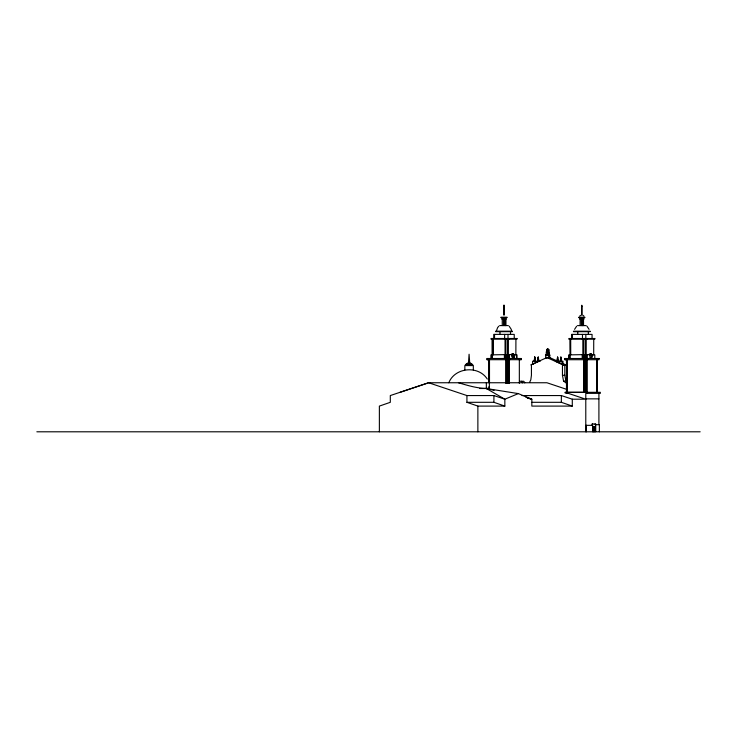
<?xml version="1.0" encoding="UTF-8"?>
<svg xmlns="http://www.w3.org/2000/svg" width="737" height="737" viewBox="0 0 737 737"><rect width="100%" height="100%" fill="white"/><g stroke="black" fill="none" stroke-linecap="round" stroke-linejoin="round"><path stroke-width="1.11" d="M548.181 350.195L547.959 354.571L547.462 351.162L546.393 351.687L546.172 354.561M547.72 354.571L547.738 351.494M503.988 306.352L503.988 315.021L503.988 305.201L503.988 306.5M581.815 306.362L581.815 315.04L581.815 305.219L581.788 306.509M468.446 363L469.082 354.23L469.727 363M537.927 360.697L538.259 357.012L538.858 360.697L537.669 360.697L538.259 357.012L538.6 360.697M534.399 360.697L534.758 357.012L535.338 360.697L534.168 360.697L534.758 357.012L535.117 360.697M557.236 360.697L557.596 357.012L558.185 360.697L557.015 360.697L557.596 357.012L557.955 360.697M560.507 360.697L560.866 357.012L561.447 360.697L560.286 360.697L560.866 357.012L561.133 359.776M496.342 331.189L497.586 327.643L498.811 326.205M546.918 351.171L546.31 352.074M547.923 351.503C548.945 348.638 549.369 353.613 549.212 354.58M547.186 351.162L548.199 351.503L548.411 350.766M511.146 354.856L511.294 354.506A2.22 1.161 -90 0 1 512.694 354.147M588.974 354.875L589.112 354.515A2.22 1.161 -90 0 1 590.521 354.165M529.636 382.245L530.797 379.887L531.432 375.29L531.432 365.359L530.797 364.861L546.946 357.565L549.82 358.256M574.565 329.356L576.638 326.215M448.815 382.752C454.876 367.33 478.35 365.156 487.277 379.039M548.65 355.437L548.927 354.958M549.59 357.445L549.949 354.958L545.527 354.958L545.868 357.445M547.269 349.605L547.462 348.638L548.181 349.605M547.646 348.638L546.578 350.195L547.655 350.443L547.775 354.561L548.936 354.58L548.494 350.49M546.725 350.72L547.112 350.582M547.287 351.162L546.725 350.84M579.669 316.109L580.618 315.325M489.359 382.752L489.359 387.745L488.511 388.325C478.258 388.823 468.198 385.571 458.442 382.752M539.208 361.213L532.593 364.207L532.593 361.213L540.221 361.213M547.278 357.565L545.564 358.348L545.564 357.445L549.82 357.445L549.82 358.348M522.008 395.557L561.354 395.557L572.29 399.205L572.29 406.096L531.828 406.096L531.828 399.205L518.341 393.604L504.845 399.205L493.91 395.557L466.926 395.557L428.621 382.752L390.306 395.557L390.306 402.31L379.371 406.096L379.371 431.799M400.044 392.314L428.621 382.752L546.918 382.752L567.057 389.486M500.948 317.214L507.028 317.214M578.775 317.223L584.856 317.223M500.948 317.656L507.028 317.656M578.775 317.665L584.856 317.665M501.584 318.891L506.402 318.891M579.411 318.909L584.229 318.909M499.677 325.588L508.309 325.588M577.504 325.607L586.136 325.607M495.623 331.189L512.362 331.189M573.45 331.208L590.19 331.208M495.623 331.668L512.362 331.668M573.45 331.678L590.19 331.678M547.821 348.638L548.006 349.347M547.269 350.195L547.978 350.462M548.135 350.766L548.77 350.858M547.775 354.561L545.85 354.561L546.909 354.69M547.462 354.561L549.507 354.958M513.081 354.856L516.978 354.856L516.978 358.495M590.908 354.875L594.805 354.875L594.805 358.504M545.804 355.437L549.673 355.437M468.216 363.028L469.957 363.028M467.369 363.267L470.796 363.267M466.585 363.654L471.579 363.654M465.895 364.189L472.279 364.189M532.252 364.207L533.606 364.207M561.972 364.207L562.985 364.207L562.985 361.213L555.357 361.213L561.972 364.207L561.972 361.213M465.305 364.833L472.868 364.833M546.946 357.565L563.086 364.861L565.804 364.861L565.804 365.359L562.451 365.359L562.451 375.29L563.565 381.084L567.131 383.737M562.451 375.29L564.818 375.29L565.933 381.084L563.565 381.084M519.594 381.269L523.795 381.269L524.781 382.872M479.787 388.519L488.511 388.519M568.236 393.346L565.196 393.042L565.196 392.333L600.342 392.314L600.342 393.346L585.786 393.346L585.786 431.799M585.786 398.855L598.905 398.855M572.29 399.205L585.786 399.205L565.159 392.314M466.926 395.557L466.926 402.31L493.91 402.31L504.845 406.096L504.845 399.205L486.346 388.519L486.346 382.752M532.123 402.31L561.354 402.31L572.29 406.096M466.926 402.31L477.871 406.096L504.845 406.096M585.786 425.332L592.557 425.332M592.548 426.576L594.833 426.576L594.833 431.799M36.85 431.799L700.15 431.799M518.341 393.604L486.346 388.519L494.112 390.343M527.388 398.164L531.828 399.205L525.859 397.215M549.655 357.565L558.738 361.674M562.773 363.498L565.804 364.861M556.371 361.213L560.157 362.926M583.013 315.325L583.971 316.109M587.002 326.215L589.066 329.356M509.175 326.205L511.238 329.338L511.635 331.189M547.821 349.347L548.918 349.605L548.918 350.195L547.794 350.462L547.794 354.958M521.437 381.269L522.413 382.872M488.815 386.833L489.359 387.745M547.001 350.582L547.075 351.171M592.014 354.875L591.866 354.515A2.22 1.161 -90 0 0 590.226 354.515L568.835 354.875L568.835 358.504M514.186 354.856L514.048 354.506A2.22 1.161 -90 0 0 512.399 354.506L491.008 354.856L491.008 358.495M599.365 431.799L599.365 424.678L595.174 424.678L595.174 423.978M598.905 393.346L598.905 424.678M597.163 359.72L597.163 392.314M596.74 359.72L596.74 392.333M595.726 431.799L595.726 423.978L592.004 423.978L592.004 425.332M594.022 426.576L594.022 431.799M593.736 338.513L593.69 354.875M593.359 426.576L593.359 431.799M592.557 423.978L592.557 431.799M592.06 338.513L592.06 334.395L571.571 334.395L571.571 338.513M588.329 331.678L588.329 334.395M587.721 358.504L587.721 359.72M587.297 338.513L587.297 339.149M587.297 354.875L587.297 358.504M587.251 359.72L587.251 392.314M586.855 392.333L586.855 393.346M586.541 358.504L586.541 359.72M586.339 425.332L586.339 431.799M586.228 338.513L586.182 358.504M586.136 359.72L586.136 392.314M585.869 358.504L585.869 359.72M585.832 334.395L585.832 338.513M585.556 354.875L585.556 358.504M585.353 359.72L585.353 392.314M585.169 339.149L585.169 354.875M584.69 358.504L584.69 359.72M584.542 354.875L584.542 358.504M584.266 359.72L584.266 392.314M583.916 354.875L584.017 359.72M583.584 359.72L583.584 392.314L567.324 392.333L567.324 359.72M583.492 318.909L583.557 325.607M583.529 339.149L583.529 354.875M582.875 338.513L582.903 358.504M582.331 318.909L582.331 325.607M582.479 334.395L582.479 338.513M582.267 318.909L582.267 325.607M582.221 338.513L582.221 339.149M582.221 354.875L582.221 358.504M581.3 318.909L581.364 325.607M580.139 318.909L580.083 325.607M577.799 331.678L577.799 334.395M572.373 334.395L572.373 338.513M570.696 338.513L570.724 354.875M569.894 338.513L570.033 358.504M569.673 354.875L569.673 358.504M569.305 354.875L569.305 358.504M566.9 359.72L566.9 392.333M566.477 359.72L566.477 392.333M565.555 358.504L565.555 359.72M565.132 358.504L565.132 359.72M564.818 365.359L564.818 375.29M563.086 364.861L563.086 365.359M561.336 360.697L561.336 361.213M561.354 395.557L561.354 402.31M560.977 360.697L560.977 361.213M560.396 360.697L560.396 361.213M558.075 360.697L558.075 361.213M557.706 360.697L557.706 361.213M557.485 360.697L557.485 361.213M557.126 360.697L557.126 361.213M548.733 349.605L548.733 350.195M548.715 355.437L548.807 358.256M547.471 350.443L547.462 354.958M546.771 349.605L546.771 350.195M538.729 360.697L538.729 361.213M538.397 360.697L538.397 361.213M538.13 360.697L538.13 361.213M537.798 360.697L537.798 361.213M535.228 360.697L535.228 361.213M534.758 357.012L534.869 361.213M534.647 360.697L534.647 361.213M534.279 360.697L534.279 361.213M520.81 358.495L520.81 359.702M519.336 359.702L519.336 383.304M516.49 354.856L516.49 358.495M515.918 338.495L515.863 354.856M515.771 338.495L515.771 339.14M514.233 338.495L514.233 334.386L493.744 334.386L493.744 338.495M510.501 331.668L510.501 334.386M509.893 358.495L509.893 359.702M509.47 338.495L509.47 339.14M509.47 354.856L509.47 358.495M509.424 359.702L509.424 383.304M508.714 358.495L508.714 359.702M508.401 338.495L508.355 358.495M508.318 359.702L508.318 383.304M508.042 358.495L508.042 359.702M508.005 334.386L508.005 338.495M507.729 354.856L507.729 358.495M507.535 359.702L507.535 383.304M507.342 339.14L507.342 354.856M506.863 358.495L506.863 359.702M506.715 354.856L506.715 358.495M506.439 359.702L506.439 383.304M506.19 358.495L506.19 359.702M506.089 354.856L506.089 358.495M505.729 318.891L505.729 325.588M505.757 359.702L505.757 383.304M505.665 318.891L505.665 325.588M505.702 339.14L505.702 354.856M505.048 338.495L505.075 358.495M504.652 334.386L504.652 338.495M504.44 318.891L504.44 325.588M504.394 338.495L504.394 339.14M504.394 354.856L504.394 358.495M503.482 318.891L503.537 325.588M502.256 318.891L502.256 325.588M499.981 331.668L499.981 334.386M494.545 334.386L494.545 338.495M493.91 395.557L493.91 402.31M493.127 339.14L493.127 354.856M492.869 338.495L492.896 354.856M492.215 338.495L492.215 339.14M492.215 354.856L492.215 358.495M492.067 338.495L492.113 354.856M491.855 354.856L491.855 358.495M491.478 354.856L491.478 358.495M489.497 359.702L489.497 383.323M489.073 359.702L489.073 382.199M488.649 359.702L488.649 382.199M487.728 358.495L487.728 359.702M487.314 358.495L487.314 359.702M477.871 406.096L477.871 431.799M473.329 369.928L473.329 365.58L464.844 365.58L464.844 369.928M589.867 355.593A1.916 1.004 -90 0 1 591.341 354.433A1.916 1.004 -90 0 1 591.544 357.436A1.916 1.004 -90 0 1 589.968 357.04M516.978 338.495L491.008 338.495L491.008 339.14L516.978 339.14L516.978 338.495M594.805 338.513L568.835 338.513L568.835 339.149L594.805 339.149L594.805 338.513M521.271 358.495L486.89 358.495L486.89 359.702L521.271 359.702L521.271 358.495M599.098 358.504L564.717 358.504L564.717 359.72L599.098 359.72L599.098 358.504M591.756 357.436A1.916 1.004 -90 0 0 591.304 354.239A1.916 1.004 -90 0 0 590.079 356.579A1.916 1.004 -90 0 0 591.756 357.436M514.094 357.03A1.916 1.004 -90 0 0 513.219 354.156A1.916 1.004 -90 0 0 512.353 357.03A1.916 1.004 -90 0 0 514.094 357.03M513.882 357.03A1.916 1.004 -90 0 0 513.007 354.156A1.916 1.004 -90 0 0 512.141 357.03A1.916 1.004 -90 0 0 513.882 357.03"/></g></svg>
